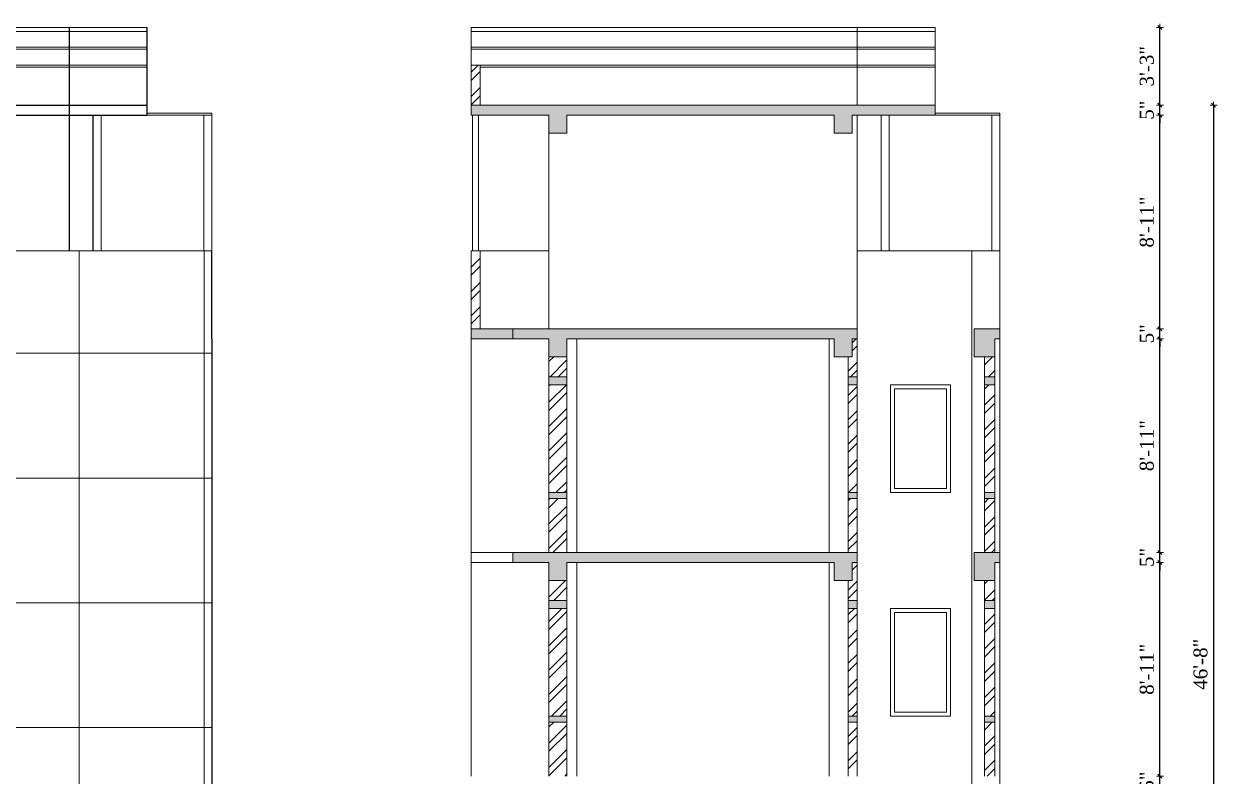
# Model space of a CAD drawing. Header units: inches. Extents: x 151827 to 158466, y -33102 to -26532.
# Drawn here: x 157357 to 157954, y -27494 to -27117 of the extents above; entities that cross this region are included whole.
import ezdxf

# ---------------------------------------------------------------- set-up
doc = ezdxf.new("R2010")
doc.units = ezdxf.units.IN
doc.header["$LTSCALE"] = 5
doc.header["$MEASUREMENT"] = 0
for name, color, linetype, lineweight in [('A-WALL', 7, 'Continuous', 9), ('Dimension', 7, 'Continuous', 18), ('dimention', 5, 'Continuous', 9), ('Railing', 43, 'Continuous', 18), ('win', 5, 'Continuous', 18)]:
    doc.layers.add(name, color=color, linetype=linetype, lineweight=lineweight)
doc.layers.add('dim line', color=7, linetype='Continuous', lineweight=15, true_color=0xfab2b2)
doc.layers.add('WALL', color=7, linetype='Continuous')
doc.styles.add('ordinary', font='times.ttf')
doc.dimstyles.new('Copy of 96', dxfattribs={"dimtxt": 7, "dimasz": 4, "dimexe": 0.5, "dimexo": 0.5, "dimgap": 3, "dimtad": 1, "dimdec": 1, "dimzin": 11, "dimdsep": 46, "dimlunit": 4, "dimtxsty": 'ordinary', "dimblk": 'OBLIQUE', "dimcen": 0.09, "dimse1": 1, "dimse2": 1, "dimclrt": 6, "dimazin": 0, "dimtfac": 1, "dimtdec": 1, "dimtix": 1, "dimtmove": 2, "dimatfit": 3, "dimldrblk": 'leader', "dimfxl": 0.5, "dimfxlon": 1, "dimtolj": 1, "dimtzin": 0, "dimarcsym": 0})
pattern_1 = [(50, (-15480.5085, 475.8634), (7.17260183, -0.62752135), [0.75, -8.25]), (355, (-15480.5085, 475.8634), (-1.38751334, 7.52192134), [0.6, -6.6]), (100.4514445, (-15479.911, 475.811), (5.78508847, 6.8943999), [0.63740192, -7.01142112]), (46.1842, (-15480.5085, 477.863), (10.6724133, -1.6551928), [1.125, -12.375]), (96.6356355, (-15479.619, 477.725), (9.34661946, 9.741186), [0.9561034, -10.5171376]), (351.184164, (-15480.509, 477.863), (9.34661945, 9.741186), [0.9, -9.9]), (21, (-15479.5085, 477.3634), (5.96907052, -4.0261889), [0.75, -8.25]), (326, (-15479.5085, 477.3634), (2.43315332, 7.25150045), [0.6, -6.6]), (71.4514447, (-15479.011, 477.028), (8.40222377, 3.22531153), [0.6374019, -7.01142112]), (37.5, (-15480.5085, 475.8634), (0.121598553, 3.32893854), [0, -6.52, 0, -6.7, 0, -6.625]), (7.5, (-15480.5085, 475.8634), (2.630695374, 3.94411712), [0, -3.82, 0, -6.37, 0, -2.525]), (327.5, (-15482.7385, 475.8634), (5.33822436, -0.225548717), [0, -2.5, 0, -7.8, 0, -10.35]), (317.5, (-15483.7385, 475.8634), (5.83186169, 1.00104982), [0, -3.25, 0, -5.18, 0, -7.35])]
pattern_2 = [(45, (0, -281.742), (-6.098796, 6.098796), []), (45, (4.066, -281.742), (-6.098796, 6.098796), [])]

# ---------------------------------------------------------------- blocks, each defined once
blk = doc.blocks.new('oblique')
at = {"color": 0, "lineweight": -2}
blk.add_line((0.25, 0.25), (-0.25, -0.25), dxfattribs=at)
at = {"layer": 'dim line', "lineweight": 9}
for p, q in [((-0.4375, 0), (0.4375, 0)), ((0, 0.4375), (0, -0.4375))]:
    blk.add_line(p, q, dxfattribs=at)
blk = doc.blocks.new('*D962')
at = {"layer": 'A-WALL', "color": 0, "lineweight": -2, "ltscale": 5, "transparency": 16777216}
for p, q in [((157925.38, -27493.51), (157925.38, -27489.51)), ((157925.38, -27498.51), (157925.38, -27493.51)), ((157925.38, -27498.51), (157925.38, -27502.51))]:
    blk.add_line(p, q, dxfattribs=at)
at = {"layer": 'Defpoints', "color": 0, "ltscale": 5, "transparency": 16777216}
for p in [(157845.2, -27493.51, -72.71), (157925.38, -27493.51), (157845.2, -27498.51, -72.71)]:
    blk.add_point(p, dxfattribs=at)
at = {"layer": 'A-WALL', "color": 0, "lineweight": -2, "ltscale": 5, "transparency": 16777216, "xscale": 4, "yscale": 4, "zscale": 4}
for p, rotation in [((157925.38, -27493.51), 270), ((157925.38, -27498.51), 90)]:
    blk.add_blockref('oblique', p, dxfattribs=dict(at, rotation=rotation))
at = {"layer": 'A-WALL', "color": 6, "ltscale": 5, "transparency": 16777216, "insert": (157918.82, -27496.01), "char_height": 7, "attachment_point": 5, "rotation": 90, "style": 'ordinary'}
blk.add_mtext('\\A1;5"', dxfattribs=at)
blk = doc.blocks.new('_OBLIQUE')
at = {"color": 0, "linetype": 'ByBlock'}
blk.add_line((-0.5, -0.5), (0.5, 0.5), dxfattribs=at)
blk = doc.blocks.new('leader')
at = {"layer": 'Dimension'}
for p, q in [((0, -4.33), (0, 4.33)), ((-4.42, 0), (4.42, 0))]:
    blk.add_line(p, q, dxfattribs=at)
blk = doc.blocks.new('*D963')
at = {"layer": 'A-WALL', "color": 0, "lineweight": -2, "ltscale": 5, "transparency": 16777216}
blk.add_line((157925.38, -27493.51), (157925.38, -27386.51), dxfattribs=at)
at = {"layer": 'Defpoints', "color": 0, "ltscale": 5, "transparency": 16777216}
for p in [(157845.2, -27386.51, -72.71), (157925.38, -27386.51), (157845.2, -27493.51, -72.71)]:
    blk.add_point(p, dxfattribs=at)
at = {"layer": 'A-WALL', "color": 0, "lineweight": -2, "ltscale": 5, "transparency": 16777216, "xscale": 4, "yscale": 4, "zscale": 4}
for p, rotation in [((157925.38, -27386.51), 90), ((157925.38, -27493.51), 270)]:
    blk.add_blockref('oblique', p, dxfattribs=dict(at, rotation=rotation))
at = {"layer": 'A-WALL', "color": 6, "ltscale": 5, "transparency": 16777216, "insert": (157918.82, -27440.01), "char_height": 7, "attachment_point": 5, "rotation": 90, "style": 'ordinary'}
blk.add_mtext('\\A1;8\'-11"', dxfattribs=at)
blk = doc.blocks.new('*D964')
at = {"layer": 'A-WALL', "color": 0, "lineweight": -2, "ltscale": 5, "transparency": 16777216}
for p, q in [((157925.38, -27381.51), (157925.38, -27377.51)), ((157925.38, -27386.51), (157925.38, -27381.51)), ((157925.38, -27386.51), (157925.38, -27390.51))]:
    blk.add_line(p, q, dxfattribs=at)
at = {"layer": 'Defpoints', "color": 0, "ltscale": 5, "transparency": 16777216}
for p in [(157845.2, -27381.51, -72.71), (157925.38, -27381.51), (157845.2, -27386.51, -72.71)]:
    blk.add_point(p, dxfattribs=at)
at = {"layer": 'A-WALL', "color": 0, "lineweight": -2, "ltscale": 5, "transparency": 16777216, "xscale": 4, "yscale": 4, "zscale": 4}
for p, rotation in [((157925.38, -27381.51), 270), ((157925.38, -27386.51), 90)]:
    blk.add_blockref('oblique', p, dxfattribs=dict(at, rotation=rotation))
at = {"layer": 'A-WALL', "color": 6, "ltscale": 5, "transparency": 16777216, "insert": (157918.82, -27384.01), "char_height": 7, "attachment_point": 5, "rotation": 90, "style": 'ordinary'}
blk.add_mtext('\\A1;5"', dxfattribs=at)
blk = doc.blocks.new('*D965')
at = {"layer": 'A-WALL', "color": 0, "lineweight": -2, "ltscale": 5, "transparency": 16777216}
blk.add_line((157925.38, -27381.51), (157925.38, -27274.51), dxfattribs=at)
at = {"layer": 'Defpoints', "color": 0, "ltscale": 5, "transparency": 16777216}
for p in [(157845.2, -27274.51, -72.71), (157925.38, -27274.51), (157845.2, -27381.51, -72.71)]:
    blk.add_point(p, dxfattribs=at)
at = {"layer": 'A-WALL', "color": 0, "lineweight": -2, "ltscale": 5, "transparency": 16777216, "xscale": 4, "yscale": 4, "zscale": 4}
for p, rotation in [((157925.38, -27274.51), 90), ((157925.38, -27381.51), 270)]:
    blk.add_blockref('oblique', p, dxfattribs=dict(at, rotation=rotation))
at = {"layer": 'A-WALL', "color": 6, "ltscale": 5, "transparency": 16777216, "insert": (157918.82, -27328.01), "char_height": 7, "attachment_point": 5, "rotation": 90, "style": 'ordinary'}
blk.add_mtext('\\A1;8\'-11"', dxfattribs=at)
blk = doc.blocks.new('*D966')
at = {"layer": 'A-WALL', "color": 0, "lineweight": -2, "ltscale": 5, "transparency": 16777216}
for p, q in [((157925.38, -27269.51), (157925.38, -27265.51)), ((157925.38, -27274.51), (157925.38, -27269.51)), ((157925.38, -27274.51), (157925.38, -27278.51))]:
    blk.add_line(p, q, dxfattribs=at)
at = {"layer": 'Defpoints', "color": 0, "ltscale": 5, "transparency": 16777216}
for p in [(157845.2, -27269.51, -72.71), (157925.38, -27269.51), (157845.2, -27274.51, -72.71)]:
    blk.add_point(p, dxfattribs=at)
at = {"layer": 'A-WALL', "color": 0, "lineweight": -2, "ltscale": 5, "transparency": 16777216, "xscale": 4, "yscale": 4, "zscale": 4}
for p, rotation in [((157925.38, -27269.51), 270), ((157925.38, -27274.51), 90)]:
    blk.add_blockref('oblique', p, dxfattribs=dict(at, rotation=rotation))
at = {"layer": 'A-WALL', "color": 6, "ltscale": 5, "transparency": 16777216, "insert": (157918.82, -27272.01), "char_height": 7, "attachment_point": 5, "rotation": 90, "style": 'ordinary'}
blk.add_mtext('\\A1;5"', dxfattribs=at)
blk = doc.blocks.new('*D967')
at = {"layer": 'A-WALL', "color": 0, "lineweight": -2, "ltscale": 5, "transparency": 16777216}
blk.add_line((157925.38, -27269.51), (157925.38, -27162.51), dxfattribs=at)
at = {"layer": 'Defpoints', "color": 0, "ltscale": 5, "transparency": 16777216}
for p in [(157812.81, -27162.51, -72.71), (157925.38, -27162.51), (157845.2, -27269.51, -72.71)]:
    blk.add_point(p, dxfattribs=at)
at = {"layer": 'A-WALL', "color": 0, "lineweight": -2, "ltscale": 5, "transparency": 16777216, "xscale": 4, "yscale": 4, "zscale": 4}
for p, rotation in [((157925.38, -27162.51), 90), ((157925.38, -27269.51), 270)]:
    blk.add_blockref('oblique', p, dxfattribs=dict(at, rotation=rotation))
at = {"layer": 'A-WALL', "color": 6, "ltscale": 5, "transparency": 16777216, "insert": (157918.82, -27216.01), "char_height": 7, "attachment_point": 5, "rotation": 90, "style": 'ordinary'}
blk.add_mtext('\\A1;8\'-11"', dxfattribs=at)
blk = doc.blocks.new('*D968')
at = {"layer": 'A-WALL', "color": 0, "lineweight": -2, "ltscale": 5, "transparency": 16777216}
for p, q in [((157925.38, -27157.51), (157925.38, -27153.51)), ((157925.38, -27162.51), (157925.38, -27157.51)), ((157925.38, -27162.51), (157925.38, -27166.51))]:
    blk.add_line(p, q, dxfattribs=at)
at = {"layer": 'Defpoints', "color": 0, "ltscale": 5, "transparency": 16777216}
for p in [(157812.81, -27157.51, -72.71), (157925.38, -27157.51), (157812.81, -27162.51, -72.71)]:
    blk.add_point(p, dxfattribs=at)
at = {"layer": 'A-WALL', "color": 0, "lineweight": -2, "ltscale": 5, "transparency": 16777216, "xscale": 4, "yscale": 4, "zscale": 4}
for p, rotation in [((157925.38, -27157.51), 270), ((157925.38, -27162.51), 90)]:
    blk.add_blockref('oblique', p, dxfattribs=dict(at, rotation=rotation))
at = {"layer": 'A-WALL', "color": 6, "ltscale": 5, "transparency": 16777216, "insert": (157918.82, -27160.01), "char_height": 7, "attachment_point": 5, "rotation": 90, "style": 'ordinary'}
blk.add_mtext('\\A1;5"', dxfattribs=at)
blk = doc.blocks.new('*D969')
at = {"layer": 'A-WALL', "color": 0, "lineweight": -2, "ltscale": 5, "transparency": 16777216}
blk.add_line((157925.38, -27157.51), (157925.38, -27118.51), dxfattribs=at)
at = {"layer": 'Defpoints', "color": 0, "ltscale": 5, "transparency": 16777216}
for p in [(157812.81, -27118.51, -72.71), (157925.38, -27118.51), (157812.81, -27157.51, -72.71)]:
    blk.add_point(p, dxfattribs=at)
at = {"layer": 'A-WALL', "color": 0, "lineweight": -2, "ltscale": 5, "transparency": 16777216, "xscale": 4, "yscale": 4, "zscale": 4}
for p, rotation in [((157925.38, -27118.51), 90), ((157925.38, -27157.51), 270)]:
    blk.add_blockref('oblique', p, dxfattribs=dict(at, rotation=rotation))
at = {"layer": 'A-WALL', "color": 6, "ltscale": 5, "transparency": 16777216, "insert": (157918.82, -27138.01), "char_height": 7, "attachment_point": 5, "rotation": 90, "style": 'ordinary'}
blk.add_mtext('\\A1;3\'-3"', dxfattribs=at)
blk = doc.blocks.new('*D740')
at = {"layer": 'A-WALL', "color": 0, "lineweight": -2, "ltscale": 5, "transparency": 16777216}
blk.add_line((157952.26, -27157.51), (157952.26, -27717.51), dxfattribs=at)
at = {"layer": 'Defpoints', "color": 0, "ltscale": 5, "transparency": 16777216}
for p in [(157812.81, -27157.51, -72.71), (157812.81, -27717.51, -72.71), (157952.26, -27717.51)]:
    blk.add_point(p, dxfattribs=at)
at = {"layer": 'A-WALL', "color": 0, "lineweight": -2, "ltscale": 5, "transparency": 16777216, "xscale": 4, "yscale": 4, "zscale": 4}
for p, rotation in [((157952.26, -27157.51), 90), ((157952.26, -27717.51), 270)]:
    blk.add_blockref('oblique', p, dxfattribs=dict(at, rotation=rotation))
at = {"layer": 'A-WALL', "color": 6, "ltscale": 5, "transparency": 16777216, "insert": (157945.7, -27437.51), "char_height": 7, "attachment_point": 5, "rotation": 90, "style": 'ordinary'}
blk.add_mtext('\\A1;46\'-8"', dxfattribs=at)

msp = doc.modelspace()

# ---------------------------------------------------------------- hatches: boundary and pattern name
at = {"layer": 'A-WALL', "ltscale": 40, "true_color": 0xf26722}
h = msp.add_hatch(dxfattribs=at)
h.set_pattern_fill('AR-CONC', color=30)
h.set_pattern_definition(pattern_1)
h.paths.add_polyline_path([(157771.31, -27162.51), (157785.81, -27162.51), (157812.81, -27162.51), (157812.81, -27157.51), (157580.53, -27157.51), (157580.53, -27162.51), (157619.53, -27162.51), (157619.53, -27171.51), (157628.53, -27171.51), (157628.53, -27162.51), (157762.31, -27162.51), (157762.31, -27171.51), (157771.31, -27171.51)])
at = {"layer": 'A-WALL', "ltscale": 5}
h = msp.add_hatch(dxfattribs=at)
h.set_pattern_fill('ANSI37', color=256, scale=500, angle=45)
h.set_pattern_definition([(90, (-19053.13, -281.74), (-62.5, 0), []), (180, (-19053.13, -281.74), (-4e-15, -62.5), [])])
h.paths.add_polyline_path([(157450.84, -27274.51), (157450.84, -27269.51), (157450.84, -27230.51), (157379.45, -27230.51), (157295.18, -27230.51), (157295.18, -27717.51), (157450.84, -27717.51)])
h.paths.add_polyline_path([(157295.18, -27230.51), (157186.17, -27230.51), (157186.17, -27269.51), (157186.17, -27274.51), (157225.17, -27274.51), (157225.17, -27717.51), (157295.18, -27717.51)])
at = {"layer": 'A-WALL', "ltscale": 40, "true_color": 0xf26722}
h = msp.add_hatch(dxfattribs=at)
h.set_pattern_fill('AR-CONC', color=30)
h.set_pattern_definition(pattern_1)
h.paths.add_polyline_path([(157628.53, -27274.51), (157762.31, -27274.51), (157762.31, -27283.51), (157771.31, -27283.51), (157771.31, -27274.51), (157773.81, -27274.51), (157773.81, -27269.51), (157580.53, -27269.51), (157580.53, -27274.51), (157619.53, -27274.51), (157619.53, -27283.51), (157628.53, -27283.51)])
h.paths.add_polyline_path([(157842.71, -27274.51), (157845.2, -27274.51), (157845.2, -27269.51), (157832.35, -27269.51), (157832.35, -27283.51), (157842.71, -27283.51)])
h = msp.add_hatch(dxfattribs=at)
h.set_pattern_fill('AR-CONC', color=30)
h.set_pattern_definition(pattern_1)
h.paths.add_polyline_path([(157628.53, -27687.51), (157619.53, -27687.51), (157619.53, -27690.51), (157628.53, -27690.51)])
h.paths.add_polyline_path([(157773.81, -27687.51), (157769.31, -27687.51), (157769.31, -27690.51), (157773.81, -27690.51)])
h.paths.add_polyline_path([(157842.71, -27687.51), (157837.53, -27687.51), (157837.53, -27690.51), (157842.71, -27690.51)])
h.paths.add_polyline_path([(157842.71, -27629.51), (157837.53, -27629.51), (157837.53, -27633.51), (157842.71, -27633.51)])
h.paths.add_polyline_path([(157773.81, -27629.51), (157769.31, -27629.51), (157769.31, -27633.51), (157773.81, -27633.51)])
h.paths.add_polyline_path([(157628.53, -27629.51), (157619.53, -27629.51), (157619.53, -27633.51), (157628.53, -27633.51)])
h.paths.add_polyline_path([(157628.53, -27575.51), (157619.53, -27575.51), (157619.53, -27578.51), (157628.53, -27578.51)])
h.paths.add_polyline_path([(157773.81, -27575.51), (157769.31, -27575.51), (157769.31, -27578.51), (157773.81, -27578.51)])
h.paths.add_polyline_path([(157842.71, -27575.51), (157837.53, -27575.51), (157837.53, -27578.51), (157842.71, -27578.51)])
h.paths.add_polyline_path([(157842.71, -27517.51), (157837.53, -27517.51), (157837.53, -27521.51), (157842.71, -27521.51)])
h.paths.add_polyline_path([(157773.81, -27517.51), (157769.31, -27517.51), (157769.31, -27521.51), (157773.81, -27521.51)])
h.paths.add_polyline_path([(157628.53, -27517.51), (157619.53, -27517.51), (157619.53, -27521.51), (157628.53, -27521.51)])
h.paths.add_polyline_path([(157628.53, -27463.51), (157619.53, -27463.51), (157619.53, -27466.51), (157628.53, -27466.51)])
h.paths.add_polyline_path([(157628.53, -27405.51), (157619.53, -27405.51), (157619.53, -27409.51), (157628.53, -27409.51)])
h.paths.add_polyline_path([(157773.81, -27405.51), (157769.31, -27405.51), (157769.31, -27409.51), (157773.81, -27409.51)])
h.paths.add_polyline_path([(157773.81, -27463.51), (157769.31, -27463.51), (157769.31, -27466.51), (157773.81, -27466.51)])
h.paths.add_polyline_path([(157842.71, -27463.51), (157837.53, -27463.51), (157837.53, -27466.51), (157842.71, -27466.51)])
h.paths.add_polyline_path([(157842.71, -27405.51), (157837.53, -27405.51), (157837.53, -27409.51), (157842.71, -27409.51)])
h.paths.add_polyline_path([(157842.71, -27351.51), (157837.53, -27351.51), (157837.53, -27354.51), (157842.71, -27354.51)])
h.paths.add_polyline_path([(157773.81, -27351.51), (157769.31, -27351.51), (157769.31, -27354.51), (157773.81, -27354.51)])
h.paths.add_polyline_path([(157773.81, -27293.51), (157769.31, -27293.51), (157769.31, -27297.51), (157773.81, -27297.51)])
h.paths.add_polyline_path([(157842.71, -27293.51), (157837.53, -27293.51), (157837.53, -27297.51), (157842.71, -27297.51)])
h.paths.add_polyline_path([(157628.53, -27293.51), (157619.53, -27293.51), (157619.53, -27297.51), (157628.53, -27297.51)])
h.paths.add_polyline_path([(157628.53, -27351.51), (157619.53, -27351.51), (157619.53, -27354.51), (157628.53, -27354.51)])
h = msp.add_hatch(dxfattribs=at)
h.set_pattern_fill('AR-CONC', color=30)
h.set_pattern_definition(pattern_1)
h.paths.add_polyline_path([(157628.53, -27386.51), (157762.31, -27386.51), (157762.31, -27395.51), (157771.31, -27395.51), (157771.31, -27386.51), (157773.81, -27386.51), (157773.81, -27381.51), (157601.53, -27381.51), (157601.53, -27386.51), (157619.53, -27386.51), (157619.53, -27395.51), (157628.53, -27395.51)])
h.paths.add_polyline_path([(157842.71, -27386.51), (157845.2, -27386.51), (157845.2, -27381.51), (157832.35, -27381.51), (157832.35, -27395.51), (157842.71, -27395.51)])
at = {"layer": 'dimention', "ltscale": 40, "true_color": 0xf26722}
h = msp.add_hatch(dxfattribs=at)
h.set_pattern_fill('ANSI32', color=30, scale=23)
h.set_pattern_definition(pattern_2)
h.paths.add_polyline_path([(157580.53, -27157.51), (157585.03, -27157.51), (157585.03, -27137.51), (157580.53, -27137.51)])
h = msp.add_hatch(dxfattribs=at)
h.set_pattern_fill('ANSI32', color=30, scale=23)
h.set_pattern_definition(pattern_2)
h.paths.add_polyline_path([(157585.03, -27230.51), (157580.53, -27230.51), (157580.53, -27269.51), (157585.03, -27269.51)])
h = msp.add_hatch(dxfattribs=at)
h.set_pattern_fill('ANSI32', color=30, scale=23)
h.set_pattern_definition([(45, (-15480.5085, 475.863), (-6.098796, 6.098796), []), (45, (-15476.443, 475.863), (-6.098796, 6.098796), [])])
h.paths.add_polyline_path([(157628.53, -27507.51), (157619.53, -27507.51), (157619.53, -27517.51), (157628.53, -27517.51)])
h.paths.add_polyline_path([(157628.53, -27521.51), (157619.53, -27521.51), (157619.53, -27575.51), (157628.53, -27575.51)])
h.paths.add_polyline_path([(157628.53, -27578.51), (157619.53, -27578.51), (157619.53, -27605.51), (157628.53, -27605.51)])
h.paths.add_polyline_path([(157773.81, -27578.51), (157769.31, -27578.51), (157769.31, -27605.51), (157773.81, -27605.51)])
h.paths.add_polyline_path([(157773.81, -27521.51), (157769.31, -27521.51), (157769.31, -27575.51), (157773.81, -27575.51)])
h.paths.add_polyline_path([(157773.81, -27498.51), (157771.31, -27498.51), (157771.31, -27507.51), (157769.31, -27507.51), (157769.31, -27517.51), (157773.81, -27517.51)])
h.paths.add_polyline_path([(157842.71, -27507.51), (157837.53, -27507.51), (157837.53, -27517.51), (157842.71, -27517.51)])
h.paths.add_polyline_path([(157842.71, -27521.51), (157837.53, -27521.51), (157837.53, -27575.51), (157842.71, -27575.51)])
h.paths.add_polyline_path([(157842.71, -27578.51), (157837.53, -27578.51), (157837.53, -27605.51), (157842.71, -27605.51)])
h.paths.add_polyline_path([(157842.71, -27466.51), (157837.53, -27466.51), (157837.53, -27493.51), (157842.71, -27493.51)])
h.paths.add_polyline_path([(157773.81, -27466.51), (157769.31, -27466.51), (157769.31, -27493.51), (157773.81, -27493.51)])
h.paths.add_polyline_path([(157842.71, -27409.51), (157837.53, -27409.51), (157837.53, -27463.51), (157842.71, -27463.51)])
h.paths.add_polyline_path([(157842.71, -27395.51), (157837.53, -27395.51), (157837.53, -27405.51), (157842.71, -27405.51)])
h.paths.add_polyline_path([(157773.81, -27386.51), (157771.31, -27386.51), (157771.31, -27395.51), (157769.31, -27395.51), (157769.31, -27405.51), (157773.81, -27405.51)])
h.paths.add_polyline_path([(157773.81, -27409.51), (157769.31, -27409.51), (157769.31, -27463.51), (157773.81, -27463.51)])
h.paths.add_polyline_path([(157628.53, -27409.51), (157619.53, -27409.51), (157619.53, -27463.51), (157628.53, -27463.51)])
h.paths.add_polyline_path([(157628.53, -27395.51), (157619.53, -27395.51), (157619.53, -27405.51), (157628.53, -27405.51)])
h.paths.add_polyline_path([(157628.53, -27466.51), (157619.53, -27466.51), (157619.53, -27493.51), (157628.53, -27493.51)])
h.paths.add_polyline_path([(157628.53, -27283.51), (157619.53, -27283.51), (157619.53, -27293.51), (157628.53, -27293.51)])
h.paths.add_polyline_path([(157628.53, -27297.51), (157619.53, -27297.51), (157619.53, -27351.51), (157628.53, -27351.51)])
h.paths.add_polyline_path([(157628.53, -27354.51), (157619.53, -27354.51), (157619.53, -27381.51), (157628.53, -27381.51)])
h.paths.add_polyline_path([(157773.81, -27354.51), (157769.31, -27354.51), (157769.31, -27381.51), (157773.81, -27381.51)])
h.paths.add_polyline_path([(157773.81, -27297.51), (157769.31, -27297.51), (157769.31, -27351.51), (157773.81, -27351.51)])
h.paths.add_polyline_path([(157773.81, -27274.51), (157771.31, -27274.51), (157771.31, -27283.51), (157769.31, -27283.51), (157769.31, -27293.51), (157773.81, -27293.51)])
h.paths.add_polyline_path([(157842.71, -27283.51), (157837.53, -27283.51), (157837.53, -27293.51), (157842.71, -27293.51)])
h.paths.add_polyline_path([(157842.71, -27297.51), (157837.53, -27297.51), (157837.53, -27351.51), (157842.71, -27351.51)])
h.paths.add_polyline_path([(157842.71, -27354.51), (157837.53, -27354.51), (157837.53, -27381.51), (157842.71, -27381.51)])

# ---------------------------------------------------------------- linework, layer by layer
at = {"layer": 'A-WALL', "ltscale": 5}
for p, q in [((157580.53, -27118.51, -72.71), (157580.53, -27157.51, -72.71)), ((157773.81, -27157.51, -72.71), (157773.81, -27118.51, -72.71)), ((157812.81, -27118.51, -72.71), (157812.81, -27162.51, -72.71)), ((157585.03, -27137.51, -72.71), (157585.03, -27157.51, -72.71)), ((157580.53, -27157.51, -72.71), (157812.81, -27157.51, -72.71)), ((157580.53, -27162.51, -72.71), (157580.53, -27157.51, -72.71)), ((157580.53, -27162.51, -72.71), (157619.53, -27162.51, -72.71)), ((157581.28, -27230.51, -72.71), (157581.28, -27162.51, -72.71)), ((157584.28, -27230.51, -72.71), (157584.28, -27162.51, -72.71)), ((157619.53, -27269.51, -72.71), (157619.53, -27162.51, -72.71)), ((157628.53, -27162.51, -72.71), (157762.31, -27162.51, -72.71)), ((157771.31, -27162.51, -72.71), (157785.81, -27162.51, -72.71)), ((157773.81, -27162.51, -72.71), (157773.81, -27274.51, -72.71)), ((157785.81, -27162.51, -72.71), (157785.81, -27230.51, -72.71)), ((157785.81, -27162.51, -72.71), (157845.2, -27162.51, -72.71)), ((157789.81, -27230.51, -72.71), (157789.81, -27162.51, -72.71)), ((157812.81, -27161.51, -72.71), (157845.2, -27161.51, -72.71)), ((157841.2, -27230.51, -72.71), (157841.2, -27162.51, -72.71)), ((157845.2, -27269.51, -72.71), (157845.2, -27161.51, -72.71)), ((157580.53, -27230.51, -72.71), (157580.53, -27269.51, -72.71)), ((157580.53, -27230.51, -72.71), (157585.03, -27230.51, -72.71)), ((157585.03, -27269.51, -72.71), (157585.03, -27230.51, -72.71)), ((157831.2, -27269.51, -72.71), (157831.2, -27230.51, -72.71)), ((157831.2, -27230.51, -72.71), (157845.2, -27230.51, -72.71)), ((157580.53, -27269.51, -72.71), (157773.81, -27269.51, -72.71)), ((157580.53, -27274.51, -72.71), (157580.53, -27269.51, -72.71)), ((157601.53, -27269.51, -72.71), (157601.53, -27274.51, -72.71)), ((157831.2, -27269.51, -72.71), (157831.2, -27605.51, -72.71)), ((157832.35, -27269.51, -72.71), (157845.2, -27269.51, -72.71)), ((157845.2, -27381.51, -72.71), (157845.2, -27269.51, -72.71)), ((157580.53, -27274.51, -72.71), (157619.53, -27274.51, -72.71)), ((157580.53, -27274.51, -72.71), (157580.53, -27381.51, -72.71)), ((157619.53, -27381.51, -72.71), (157619.53, -27274.51, -72.71)), ((157628.53, -27274.51, -72.71), (157762.31, -27274.51, -72.71)), ((157628.53, -27381.51, -72.71), (157628.53, -27274.51, -72.71)), ((157633.53, -27274.51, -72.71), (157633.53, -27381.51, -72.71)), ((157759.81, -27381.51, -72.71), (157759.81, -27274.51, -72.71)), ((157771.31, -27274.51, -72.71), (157773.81, -27274.51, -72.71)), ((157773.81, -27274.51, -72.71), (157773.81, -27381.51, -72.71)), ((157842.71, -27274.51, -72.71), (157845.2, -27274.51, -72.71)), ((157842.71, -27381.51, -72.71), (157842.71, -27274.51, -72.71)), ((157769.31, -27381.51, -72.71), (157769.31, -27283.51, -72.71)), ((157837.53, -27381.51, -72.71), (157837.53, -27283.51, -72.71)), ((157580.53, -27381.51, -72.71), (157773.81, -27381.51, -72.71)), ((157580.53, -27386.51, -72.71), (157580.53, -27381.51, -72.71)), ((157601.53, -27381.51, -72.71), (157601.53, -27386.51, -72.71)), ((157773.81, -27381.51, -72.71), (157773.81, -27493.51, -72.71)), ((157837.53, -27381.51, -72.71), (157845.2, -27381.51, -72.71)), ((157845.2, -27493.51, -72.71), (157845.2, -27381.51, -72.71)), ((157580.53, -27386.51, -72.71), (157619.53, -27386.51, -72.71)), ((157580.53, -27386.51, -72.71), (157580.53, -27493.51, -72.71)), ((157619.53, -27493.51, -72.71), (157619.53, -27386.51, -72.71)), ((157628.53, -27386.51, -72.71), (157762.31, -27386.51, -72.71)), ((157628.53, -27493.51, -72.71), (157628.53, -27386.51, -72.71)), ((157633.53, -27386.51, -72.71), (157633.53, -27493.51, -72.71)), ((157759.81, -27493.51, -72.71), (157759.81, -27386.51, -72.71)), ((157771.31, -27386.51, -72.71), (157773.81, -27386.51, -72.71)), ((157842.71, -27386.51, -72.71), (157845.2, -27386.51, -72.71)), ((157842.71, -27493.51, -72.71), (157842.71, -27386.51, -72.71)), ((157769.31, -27493.51, -72.71), (157769.31, -27395.51, -72.71)), ((157837.53, -27493.51, -72.71), (157837.53, -27395.51, -72.71)), ((157845.2, -27605.51, -72.71), (157845.2, -27493.51, -72.71))]:
    msp.add_line(p, q, dxfattribs=at)
at = {"layer": 'A-WALL', "ltscale": 5, "elevation": -72.71}
for points in [[(157628.53, -27162.51), (157628.53, -27171.51), (157619.53, -27171.51), (157619.53, -27162.51)], [(157771.31, -27162.51), (157771.31, -27171.51), (157762.31, -27171.51), (157762.31, -27162.51)], [(157842.71, -27274.51), (157842.71, -27283.51), (157832.35, -27283.51), (157832.35, -27269.51), (157845.2, -27269.51)], [(157628.53, -27274.51), (157628.53, -27283.51), (157619.53, -27283.51), (157619.53, -27274.51)], [(157771.31, -27274.51), (157771.31, -27283.51), (157762.31, -27283.51), (157762.31, -27274.51)], [(157842.71, -27386.51), (157842.71, -27395.51), (157832.35, -27395.51), (157832.35, -27381.51), (157845.2, -27381.51)], [(157628.53, -27386.51), (157628.53, -27395.51), (157619.53, -27395.51), (157619.53, -27386.51)], [(157771.31, -27386.51), (157771.31, -27395.51), (157762.31, -27395.51), (157762.31, -27386.51)]]:
    msp.add_lwpolyline(points, dxfattribs=at)
for points in [[(157619.53, -27293.51), (157628.53, -27293.51), (157628.53, -27297.51), (157619.53, -27297.51)], [(157769.31, -27293.51), (157773.81, -27293.51), (157773.81, -27297.51), (157769.31, -27297.51)], [(157837.53, -27293.51), (157842.71, -27293.51), (157842.71, -27297.51), (157837.53, -27297.51)], [(157619.53, -27351.51), (157628.53, -27351.51), (157628.53, -27354.51), (157619.53, -27354.51)], [(157769.31, -27351.51), (157773.81, -27351.51), (157773.81, -27354.51), (157769.31, -27354.51)], [(157837.53, -27351.51), (157842.71, -27351.51), (157842.71, -27354.51), (157837.53, -27354.51)], [(157619.53, -27405.51), (157628.53, -27405.51), (157628.53, -27409.51), (157619.53, -27409.51)], [(157769.31, -27405.51), (157773.81, -27405.51), (157773.81, -27409.51), (157769.31, -27409.51)], [(157837.53, -27405.51), (157842.71, -27405.51), (157842.71, -27409.51), (157837.53, -27409.51)], [(157619.53, -27463.51), (157628.53, -27463.51), (157628.53, -27466.51), (157619.53, -27466.51)], [(157769.31, -27463.51), (157773.81, -27463.51), (157773.81, -27466.51), (157769.31, -27466.51)], [(157837.53, -27463.51), (157842.71, -27463.51), (157842.71, -27466.51), (157837.53, -27466.51)]]:
    msp.add_lwpolyline(points, close=True, dxfattribs=at)
at = {"layer": 'Railing', "color": 30}
for p, q in [((157295.18, -27118.51, -72.71), (157418.45, -27118.51, -72.71)), ((157580.53, -27118.51, -72.71), (157812.81, -27118.51, -72.71)), ((157773.81, -27118.51, -72.71), (157812.81, -27118.51, -72.71)), ((157295.18, -27120.51, -72.71), (157418.45, -27120.51, -72.71)), ((157580.53, -27120.51, -72.71), (157812.81, -27120.51, -72.71)), ((157186.17, -27128.51, -72.71), (157418.45, -27128.51, -72.71)), ((157186.17, -27129.51, -72.71), (157418.45, -27129.51, -72.71)), ((157580.53, -27128.51, -72.71), (157812.81, -27128.51, -72.71)), ((157580.53, -27129.51, -72.71), (157812.81, -27129.51, -72.71)), ((157186.17, -27137.51, -72.71), (157418.45, -27137.51, -72.71)), ((157186.17, -27138.51, -72.71), (157418.45, -27138.51, -72.71)), ((157580.53, -27137.51, -72.71), (157812.81, -27137.51, -72.71)), ((157585.03, -27138.51, -72.71), (157812.81, -27138.51, -72.71)), ((157395.45, -27162.51, -72.71), (157395.45, -27230.51, -72.71)), ((157418.45, -27161.51, -72.71), (157450.84, -27161.51, -72.71)), ((157418.45, -27162.51, -72.71), (157450.84, -27162.51, -72.71)), ((157446.84, -27162.51, -72.71), (157446.84, -27230.51, -72.71)), ((157450.84, -27161.51, -72.71), (157450.84, -27230.51, -72.71)), ((157186.17, -27230.51, -72.71), (157379.45, -27230.51, -72.71)), ((157379.45, -27230.51, -72.71), (157450.84, -27230.51, -72.71)), ((157580.53, -27230.51, -72.71), (157619.53, -27230.51, -72.71)), ((157773.81, -27230.51, -72.71), (157841.2, -27230.51, -72.71))]:
    msp.add_line(p, q, dxfattribs=at)
at = {"layer": 'WALL', "color": 2, "linetype": 'ByBlock', "ltscale": 5}
for p, q in [((157379.45, -27162.51, -72.71), (157379.45, -27118.51, -72.71)), ((157418.45, -27162.51, -72.71), (157418.45, -27118.51, -72.71)), ((157225.17, -27157.51, -72.71), (157418.45, -27157.51, -72.71)), ((157225.17, -27162.51, -72.71), (157418.45, -27162.51, -72.71)), ((157379.45, -27230.51, -72.71), (157379.45, -27162.51, -72.71)), ((157391.45, -27230.51, -72.71), (157391.45, -27162.51, -72.71)), ((157450.84, -27269.51, -72.71), (157450.84, -27230.51, -72.71)), ((157450.84, -27274.51, -72.71), (157450.84, -27269.51, -72.71)), ((157450.84, -27274.51, -72.71), (157450.84, -27733.51, -72.71)), ((157450.84, -27274.51, -72.71), (157450.84, -27274.51, -72.71))]:
    msp.add_line(p, q, dxfattribs=at)
at = {"layer": 'win'}
for p, q in [((157820.51, -27297.51, -72.71), (157790.51, -27297.51, -72.71)), ((157790.51, -27351.51, -72.71), (157790.51, -27297.51, -72.71)), ((157820.51, -27297.51, -72.71), (157820.51, -27351.51, -72.71)), ((157818.51, -27299.51, -72.71), (157792.51, -27299.51, -72.71)), ((157792.51, -27349.51, -72.71), (157792.51, -27299.51, -72.71)), ((157818.51, -27299.51, -72.71), (157818.51, -27349.51, -72.71)), ((157820.51, -27351.51, -72.71), (157790.51, -27351.51, -72.71)), ((157818.51, -27349.51, -72.71), (157792.51, -27349.51, -72.71)), ((157820.51, -27409.51, -72.71), (157790.51, -27409.51, -72.71)), ((157790.51, -27463.51, -72.71), (157790.51, -27409.51, -72.71)), ((157818.51, -27411.51, -72.71), (157792.51, -27411.51, -72.71)), ((157792.51, -27461.51, -72.71), (157792.51, -27411.51, -72.71)), ((157818.51, -27411.51, -72.71), (157818.51, -27461.51, -72.71)), ((157820.51, -27409.51, -72.71), (157820.51, -27463.51, -72.71)), ((157820.51, -27463.51, -72.71), (157790.51, -27463.51, -72.71)), ((157818.51, -27461.51, -72.71), (157792.51, -27461.51, -72.71))]:
    msp.add_line(p, q, dxfattribs=at)

# ---------------------------------------------------------------- dimensions: what is measured, and where the dimension line sits
at = {"layer": 'A-WALL', "ltscale": 5}
for base, p1, p2, picture, middle in [((157925.38, -27118.51), (157812.81, -27157.51, -72.71), (157812.81, -27118.51, -72.71), '*D969', (157918.82, -27138.01)), ((157925.38, -27157.51), (157812.81, -27162.51, -72.71), (157812.81, -27157.51, -72.71), '*D968', (157918.82, -27160.01)), ((157952.26, -27717.51), (157812.81, -27157.51, -72.71), (157812.81, -27717.51, -72.71), '*D740', (157945.7, -27437.51)), ((157925.38, -27162.51), (157845.2, -27269.51, -72.71), (157812.81, -27162.51, -72.71), '*D967', (157918.82, -27216.01)), ((157925.38, -27269.51), (157845.2, -27274.51, -72.71), (157845.2, -27269.51, -72.71), '*D966', (157918.82, -27272.01)), ((157925.38, -27274.51), (157845.2, -27381.51, -72.71), (157845.2, -27274.51, -72.71), '*D965', (157918.82, -27328.01)), ((157925.38, -27381.51), (157845.2, -27386.51, -72.71), (157845.2, -27381.51, -72.71), '*D964', (157918.82, -27384.01)), ((157925.38, -27386.51), (157845.2, -27493.51, -72.71), (157845.2, -27386.51, -72.71), '*D963', (157918.82, -27440.01)), ((157925.38, -27493.51), (157845.2, -27498.51, -72.71), (157845.2, -27493.51, -72.71), '*D962', (157918.82, -27496.01))]:
    dim = msp.add_linear_dim(base=base, p1=p1, p2=p2, angle=90, dimstyle='Copy of 96', override={"dimdec": 0, "dimblk": 'oblique', "dimtdec": 0, "dimarcsym": 1}, dxfattribs=at)
    dim.commit()
    dim.dimension.update_dxf_attribs({"geometry": picture, "text_midpoint": middle})

doc.saveas('drawing.dxf')
